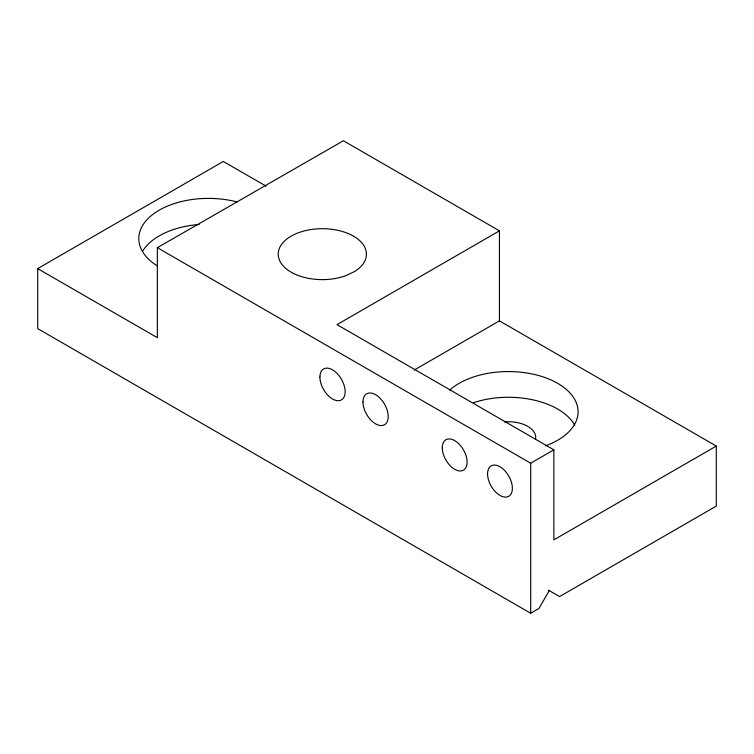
<?xml version="1.0" encoding="UTF-8"?>
<svg xmlns="http://www.w3.org/2000/svg" width="754" height="754" viewBox="0 0 754 754"><rect width="100%" height="100%" fill="white"/><g stroke="black" fill="none" stroke-linecap="round" stroke-linejoin="round"><path stroke-width="1.13" d="M549.251 590.599L538.921 608.497L530.684 613.247L37.7 328.621L37.7 268.613L223.316 161.45L266.049 186.125M716.3 446.066L499.44 320.865L499.44 230.847L337.01 324.635L553.87 449.836L553.87 539.855L716.3 446.066L716.3 506.085L559.581 596.565L548.375 590.099M414.163 370.101L499.44 320.865M37.7 268.613L157.36 337.698L157.36 247.68L530.684 463.21L553.87 449.836M157.36 247.68L343.39 140.753L499.44 230.847M530.684 463.21L530.684 613.247M504.341 421.91A27.304 15.759 0 0 1 535.481 439.554M473.587 402.664A69.66 40.216 0 0 1 574.774 425.265M142.817 250.875A69.66 40.216 0 0 1 199.169 224.466M449.648 390.176A69.66 40.216 0 0 1 557.828 383.428A69.66 40.216 0 0 1 545.462 445.84M157.313 265.908A69.66 40.216 0 0 1 152.025 215.031A69.66 40.216 0 0 1 237.378 202.015M354.644 271.478L345.784 275.719A44.1 25.457 0 0 1 278.556 257.331A44.1 25.457 0 0 1 335.832 229.923A44.1 25.457 0 0 1 354.644 271.478M362.976 401.995A17.851 10.302 60 0 0 381.91 425.548A17.851 10.302 60 0 0 381.91 400.308A17.851 10.302 60 0 0 362.976 401.995M442.278 447.782A17.549 10.132 60 0 0 460.892 470.939A17.549 10.132 60 0 0 460.892 446.114A17.549 10.132 60 0 0 442.278 447.782M319.913 377.132A17.851 10.302 60 0 0 338.848 400.685A17.851 10.302 60 0 0 338.848 375.445A17.851 10.302 60 0 0 319.913 377.132M487.565 473.927A17.549 10.132 60 0 0 506.179 497.084A17.549 10.132 60 0 0 506.179 472.268A17.549 10.132 60 0 0 487.565 473.927"/></g></svg>
